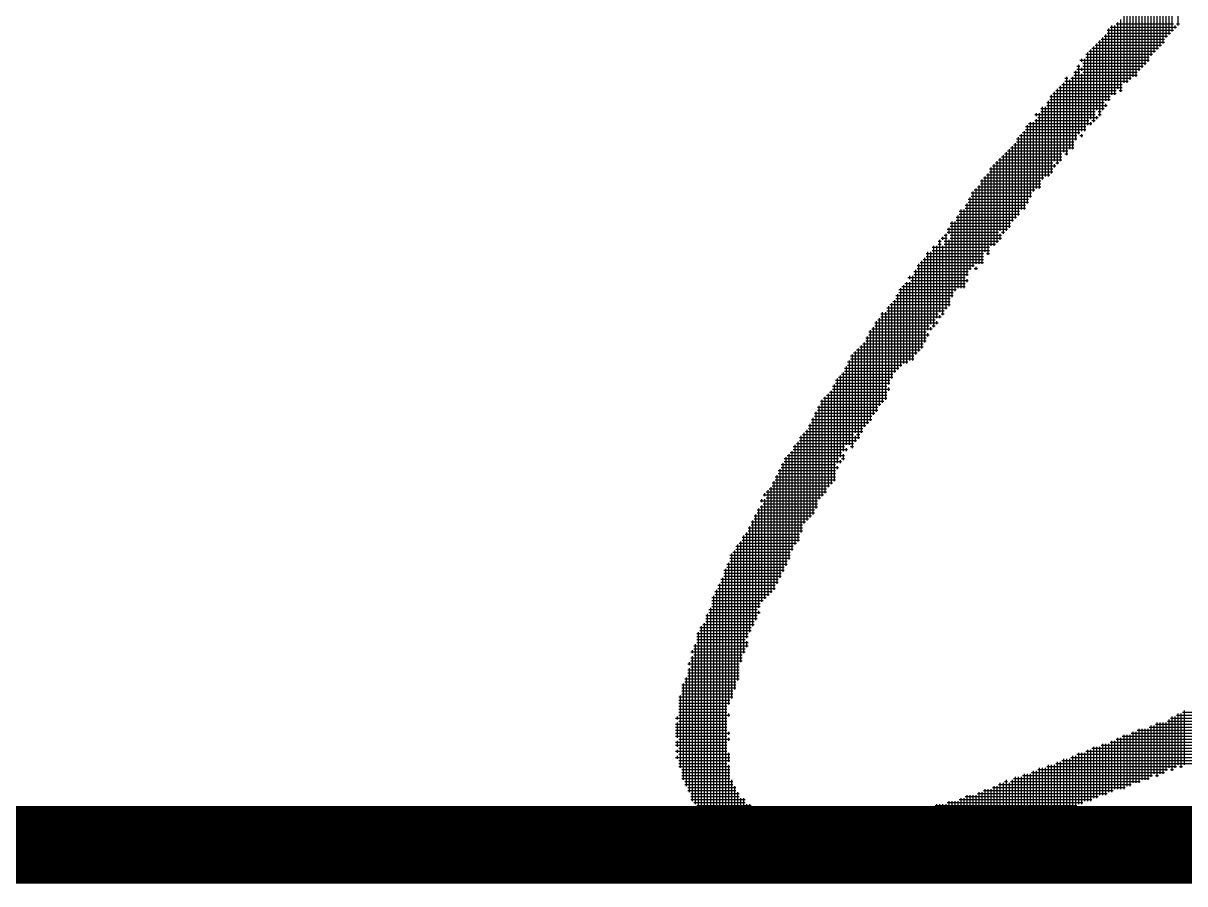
# Model space of a CAD drawing. Header units: feet. Extents: x 778950 to 1031250, y -253464 to -75264.
# Drawn here: x 949659 to 950558, y -245694 to -245028 of the extents above; entities that cross this region are included whole.
import ezdxf
from ezdxf.enums import TextEntityAlignment as Align

# ---------------------------------------------------------------- set-up
doc = ezdxf.new("R2010")
doc.units = ezdxf.units.FT
doc.header["$LTSCALE"] = 3000
doc.header["$MEASUREMENT"] = 0
for name, color, linetype in [('CX-BORD-LIN1', 4, 'CONTINUOUS'), ('CX-BORD-LIN2', 3, 'CONTINUOUS'), ('CX-BORD-TEX2', 7, 'CONTINUOUS'), ('CX-BORD-TEX3', 6, 'CONTINUOUS'), ('CX-MISC', 2, 'CONTINUOUS')]:
    doc.layers.add(name, color=color, linetype=linetype)
doc.styles.add('TB_TEXT', font='')
doc.styles.add('TB_WBTXT', font='')
doc.styles.add('TB_WMTXT', font='')
doc.styles.get('TB_TEXT').set_extended_font_data('Dotum')
doc.styles.get('TB_WBTXT').set_extended_font_data('Dotum')
doc.styles.get('TB_WMTXT').set_extended_font_data('Dotum')

# ---------------------------------------------------------------- blocks, each defined once
blk = doc.blocks.new('CXBLKA1-KHCA')
at = {"layer": 'CX-BORD-LIN1', "const_width": 0.2}
blk.add_lwpolyline([(558, 6), (270, 6)], dxfattribs=at)
at = {"layer": 'CX-BORD-LIN1', "style": 'TB_TEXT'}
for tag, p in [('TR_RCON5', (342.3033, 33)), ('TR_RCON4', (342.3033, 27)), ('TR_RCON3', (342.3033, 21)), ('TR_RCON2', (342.3033, 15)), ('TR_RCON1', (342.3033, 9))]:
    blk.add_attdef(tag, text='', height=3.5, dxfattribs=at).set_placement(p, align=Align.MIDDLE_LEFT)
for tag, height, p in [('TR_DGN5', 3.5, (451.1185, 33)), ('TR_CHK5', 3.5, (491.1185, 33)), ('TR_RDAT5', 3.5, (317.5, 33)), ('TR_APP5', 3.5, (531.1185, 33)), ('TR_RNUM5', 3, (285.1051, 32.6366)), ('TR_DGN4', 3.5, (451.1185, 27)), ('TR_CHK4', 3.5, (491.1185, 27)), ('TR_RDAT4', 3.5, (317.5, 27)), ('TR_APP4', 3.5, (531.1185, 27)), ('TR_RNUM4', 3, (285.1051, 26.6366)), ('TR_RDAT3', 3.5, (317.5, 21)), ('TR_DGN3', 3.5, (451.1185, 21)), ('TR_CHK3', 3.5, (491.1185, 21)), ('TR_APP3', 3.5, (531.1185, 21)), ('TR_RNUM3', 3, (285.1051, 20.6366)), ('TR_RDAT2', 3.5, (317.5, 15)), ('TR_DGN2', 3.5, (451.1185, 15)), ('TR_CHK2', 3.5, (491.1185, 15)), ('TR_APP2', 3.5, (531.1185, 15)), ('TR_RNUM2', 3, (285.1051, 14.6366)), ('TR_DGN1', 3.5, (451.1185, 9)), ('TR_CHK1', 3.5, (491.1185, 9)), ('TR_RDAT1', 3.5, (317.5, 9)), ('TR_APP1', 3.5, (531.1185, 9)), ('TR_RNUM1', 3, (285.1051, 8.6366))]:
    blk.add_attdef(tag, text='', height=height, dxfattribs=at).set_placement(p, align=Align.MIDDLE_CENTER)
at = {"layer": 'CX-BORD-LIN2', "style": 'TB_TEXT'}
blk.add_attdef('TD_VERSION', text='', height=3, rotation=90, dxfattribs=at).set_placement((800.5, 48.0149), align=Align.MIDDLE_CENTER)
at = {"layer": 'CX-BORD-TEX2', "style": 'TB_WMTXT'}
for tag, height, p in [('TB_CNAME', 5, (15.3448, 531.8324)), ('TB_CSCOP', 4, (16.6346, 523.8324))]:
    blk.add_attdef(tag, text='', height=height, dxfattribs=at).set_placement(p, align=Align.BOTTOM_LEFT)
at = {"layer": 'CX-BORD-TEX2', "style": 'TB_WBTXT'}
for tag, height, p in [('TB_MTITIL', 10, (398, 533.3264)), ('TB_STITL', 7, (398, 518.3264))]:
    blk.add_attdef(tag, text='', height=height, dxfattribs=at).set_placement(p, align=Align.MIDDLE_CENTER)
at = {"layer": 'CX-BORD-TEX3', "style": 'TB_TEXT'}
for tag, height, p in [('TD_LNDST', 4.5, (215, 31.5)), ('TD_DSECT', 4.5, (605.5, 31.5)), ('TD_DDIST', 4.5, (654.5, 31.5)), ('TD_DNAME_TOP', 4.5, (755, 27.957)), ('TD_CSECT', 4.5, (605.5, 22.5)), ('TD_CDIST', 4.5, (654.5, 22.5)), ('TD_DNAME_MAIN', 4.5, (755, 21.4731)), ('TD_DNAME_BOT', 3, (755, 15.2489)), ('TD_HSCAL', 4.5, (620.8841, 13.7484)), ('TD_VSCAL', 4.5, (656.8615, 13.7484)), ('TD_CCOMP', 4.5, (215, 13.5927)), ('TD_CSTEP', 4.5, (250.744, 5.125)), ('TD_FIELD', 4.5, (180, 5.125)), ('TD_DWGNO', 4.5, (755, 5.0017)), ('TD_DWGCODE', 4.5, (637, 4.7908))]:
    blk.add_attdef(tag, text='', height=height, dxfattribs=at).set_placement(p, align=Align.MIDDLE_CENTER)
for tag, height, width, p in [('TD_DCOMP', 4.5, 0.95, (215, 22.5875)), ('TD_CNAME', 5, 0.78, (65, 7.5956))]:
    blk.add_attdef(tag, text='', height=height, dxfattribs=dict(at, width=width)).set_placement(p, align=Align.MIDDLE_CENTER)

msp = doc.modelspace()

# ---------------------------------------------------------------- linework, layer by layer
at = {"layer": 'CX-MISC'}
for p, q in [((950547.65, -244981.09), (950547.65, -245034.74)), ((950552.32, -244974.09), (950552.32, -245030.08)), ((950538.32, -244990.42), (950538.32, -245046.41)), ((950540.65, -244990.42), (950540.65, -245044.07)), ((950542.99, -244988.09), (950542.99, -245039.41)), ((950545.32, -244983.42), (950545.32, -245037.08)), ((950531.32, -244999.75), (950531.32, -245053.41)), ((950533.66, -244995.09), (950533.66, -245051.07)), ((950535.99, -244995.09), (950535.99, -245048.74)), ((950519.66, -245009.08), (950519.66, -245069.73)), ((950521.99, -245006.75), (950521.99, -245065.07)), ((950524.32, -245004.42), (950524.32, -245062.74)), ((950526.66, -245004.42), (950526.66, -245060.4)), ((950528.99, -245002.08), (950528.99, -245058.07)), ((950514.99, -245013.75), (950514.99, -245072.07)), ((950517.33, -245013.75), (950517.33, -245069.73)), ((950507.99, -245025.41), (950507.99, -245081.4)), ((950510.33, -245020.75), (950510.33, -245074.4)), ((950512.66, -245018.41), (950512.66, -245074.4)), ((950497.5, -245033.58), (950548.82, -245033.58)), ((950497.5, -245035.91), (950546.49, -245035.91)), ((950498.66, -245032.41), (950498.66, -245088.4)), ((950499.83, -245031.24), (950551.15, -245031.24)), ((950501, -245030.08), (950501, -245083.73)), ((950503.33, -245030.08), (950503.33, -245083.73)), ((950504.5, -245028.91), (950548.82, -245028.91)), ((950505.66, -245027.74), (950505.66, -245079.07)), ((950549.99, -245030.08), (950549.99, -245032.41)), ((950551.15, -245028.91), (950553.48, -245028.91)), ((950488.17, -245045.24), (950539.49, -245045.24)), ((950489.33, -245044.07), (950489.33, -245095.4)), ((950490.5, -245042.91), (950541.82, -245042.91)), ((950491.67, -245041.74), (950491.67, -245100.06)), ((950492.83, -245040.57), (950541.82, -245040.57)), ((950494, -245039.41), (950494, -245095.4)), ((950495.16, -245038.24), (950544.15, -245038.24)), ((950496.33, -245037.08), (950496.33, -245088.4)), ((950481.17, -245052.24), (950532.49, -245052.24)), ((950482.33, -245051.07), (950482.33, -245107.06)), ((950483.5, -245049.91), (950534.82, -245049.91)), ((950484.67, -245048.74), (950484.67, -245102.39)), ((950485.83, -245047.57), (950537.15, -245047.57)), ((950487, -245046.41), (950487, -245104.73)), ((950474.17, -245061.57), (950476.5, -245061.57)), ((950475.34, -245060.4), (950475.34, -245114.06)), ((950476.5, -245056.9), (950530.16, -245056.9)), ((950477.67, -245055.74), (950477.67, -245058.07)), ((950477.67, -245062.74), (950477.67, -245065.07)), ((950478.83, -245059.24), (950527.82, -245059.24)), ((950478.83, -245061.57), (950525.49, -245061.57)), ((950480, -245055.74), (950480, -245111.73)), ((950481.17, -245054.57), (950530.16, -245054.57)), ((950464.84, -245070.9), (950467.17, -245070.9)), ((950466, -245069.73), (950466, -245130.39)), ((950468.34, -245072.07), (950468.34, -245125.72)), ((950469.5, -245070.9), (950516.16, -245070.9)), ((950470.67, -245069.73), (950470.67, -245125.72)), ((950471.84, -245066.24), (950476.5, -245066.24)), ((950471.84, -245068.57), (950520.83, -245068.57)), ((950473, -245065.07), (950473, -245118.72)), ((950474.17, -245063.9), (950523.16, -245063.9)), ((950477.67, -245067.4), (950477.67, -245111.73)), ((950478.83, -245066.24), (950520.83, -245066.24)), ((950457.84, -245080.23), (950504.5, -245080.23)), ((950459.01, -245079.07), (950459.01, -245137.39)), ((950460.17, -245077.9), (950509.16, -245077.9)), ((950461.34, -245076.73), (950461.34, -245135.05)), ((950462.51, -245075.57), (950509.16, -245075.57)), ((950463.67, -245074.4), (950463.67, -245128.05)), ((950464.84, -245073.23), (950513.83, -245073.23)), ((950506.83, -245080.23), (950509.16, -245080.23)), ((950450.84, -245089.56), (950495.16, -245089.56)), ((950452.01, -245088.4), (950452.01, -245146.72)), ((950453.17, -245084.9), (950499.83, -245084.9)), ((950453.17, -245087.23), (950499.83, -245087.23)), ((950454.34, -245083.73), (950454.34, -245144.38)), ((950455.51, -245082.57), (950504.5, -245082.57)), ((950456.67, -245081.4), (950456.67, -245135.05)), ((950441.51, -245098.89), (950488.17, -245098.89)), ((950442.68, -245097.73), (950442.68, -245100.06)), ((950445.01, -245097.73), (950445.01, -245156.05)), ((950446.18, -245094.23), (950495.16, -245094.23)), ((950446.18, -245096.56), (950488.17, -245096.56)), ((950447.34, -245093.06), (950447.34, -245149.05)), ((950449.67, -245093.06), (950449.67, -245146.72)), ((950450.84, -245091.9), (950497.5, -245091.9)), ((950490.5, -245096.56), (950492.83, -245096.56)), ((950490.5, -245098.89), (950492.83, -245098.89)), ((950496.33, -245090.73), (950496.33, -245093.06)), ((950435.68, -245107.06), (950435.68, -245167.71)), ((950436.84, -245105.89), (950485.83, -245105.89)), ((950438.01, -245104.73), (950438.01, -245163.05)), ((950440.34, -245104.73), (950440.34, -245158.38)), ((950441.51, -245103.56), (950483.5, -245103.56)), ((950442.68, -245102.39), (950442.68, -245156.05)), ((950443.84, -245101.23), (950490.5, -245101.23)), ((950484.67, -245104.73), (950484.67, -245107.06)), ((950485.83, -245103.56), (950488.17, -245103.56)), ((950489.33, -245100.06), (950489.33, -245102.39)), ((950428.68, -245116.39), (950428.68, -245177.04)), ((950429.85, -245115.22), (950474.17, -245115.22)), ((950431.01, -245114.06), (950431.01, -245172.38)), ((950432.18, -245112.89), (950476.5, -245112.89)), ((950433.35, -245111.73), (950433.35, -245172.38)), ((950434.51, -245108.23), (950481.17, -245108.23)), ((950434.51, -245110.56), (950481.17, -245110.56)), ((950476.5, -245115.22), (950478.83, -245115.22)), ((950477.67, -245114.06), (950477.67, -245116.39)), ((950421.68, -245125.72), (950421.68, -245186.37)), ((950422.85, -245124.56), (950471.84, -245124.56)), ((950424.01, -245123.39), (950424.01, -245181.71)), ((950425.18, -245122.22), (950471.84, -245122.22)), ((950426.35, -245121.06), (950426.35, -245179.38)), ((950427.51, -245117.56), (950474.17, -245117.56)), ((950427.51, -245119.89), (950471.84, -245119.89)), ((950412.35, -245135.05), (950412.35, -245198.04)), ((950413.52, -245133.89), (950462.51, -245133.89)), ((950414.68, -245132.72), (950414.68, -245188.71)), ((950415.85, -245131.55), (950462.51, -245131.55)), ((950417.02, -245130.39), (950417.02, -245191.04)), ((950418.18, -245129.22), (950462.51, -245129.22)), ((950419.35, -245128.05), (950419.35, -245188.71)), ((950420.51, -245126.89), (950467.17, -245126.89)), ((950464.84, -245129.22), (950467.17, -245129.22)), ((950406.52, -245140.89), (950455.51, -245140.89)), ((950406.52, -245143.22), (950455.51, -245143.22)), ((950407.68, -245139.72), (950407.68, -245200.37)), ((950408.85, -245138.55), (950457.84, -245138.55)), ((950410.02, -245137.39), (950410.02, -245200.37)), ((950411.18, -245136.22), (950455.51, -245136.22)), ((950456.67, -245137.39), (950456.67, -245139.72)), ((950457.84, -245136.22), (950460.17, -245136.22)), ((950399.52, -245150.22), (950446.18, -245150.22)), ((950399.52, -245152.55), (950446.18, -245152.55)), ((950400.69, -245149.05), (950400.69, -245214.37)), ((950401.85, -245147.88), (950448.51, -245147.88)), ((950403.02, -245146.72), (950403.02, -245205.04)), ((950404.19, -245145.55), (950453.17, -245145.55)), ((950405.35, -245144.38), (950405.35, -245207.37)), ((950392.52, -245159.55), (950439.18, -245159.55)), ((950392.52, -245161.88), (950439.18, -245161.88)), ((950393.69, -245158.38), (950393.69, -245216.7)), ((950394.85, -245157.21), (950441.51, -245157.21)), ((950396.02, -245156.05), (950396.02, -245214.37)), ((950397.19, -245154.88), (950446.18, -245154.88)), ((950398.35, -245153.72), (950398.35, -245214.37)), ((950387.86, -245168.88), (950434.51, -245168.88)), ((950389.02, -245167.71), (950389.02, -245223.7)), ((950390.19, -245164.21), (950436.84, -245164.21)), ((950390.19, -245166.55), (950436.84, -245166.55)), ((950391.35, -245163.05), (950391.35, -245219.03)), ((950380.86, -245178.21), (950427.51, -245178.21)), ((950382.02, -245177.04), (950382.02, -245233.03)), ((950383.19, -245173.54), (950429.85, -245173.54)), ((950383.19, -245175.88), (950429.85, -245175.88)), ((950384.36, -245172.38), (950384.36, -245233.03)), ((950386.69, -245172.38), (950386.69, -245233.03)), ((950387.86, -245171.21), (950434.51, -245171.21)), ((950373.86, -245187.54), (950420.51, -245187.54)), ((950375.03, -245186.37), (950375.03, -245191.04)), ((950376.19, -245182.88), (950422.85, -245182.88)), ((950376.19, -245185.21), (950422.85, -245185.21)), ((950377.36, -245181.71), (950377.36, -245240.03)), ((950379.69, -245181.71), (950379.69, -245235.36)), ((950380.86, -245180.54), (950425.18, -245180.54)), ((950366.86, -245196.87), (950369.19, -245196.87)), ((950368.03, -245195.71), (950368.03, -245251.69)), ((950369.19, -245194.54), (950373.86, -245194.54)), ((950370.36, -245193.37), (950370.36, -245195.71)), ((950371.53, -245192.21), (950373.86, -245192.21)), ((950371.53, -245196.87), (950413.52, -245196.87)), ((950372.69, -245191.04), (950372.69, -245249.36)), ((950373.86, -245189.87), (950413.52, -245189.87)), ((950375.03, -245195.71), (950375.03, -245247.03)), ((950376.19, -245192.21), (950415.85, -245192.21)), ((950376.19, -245194.54), (950415.85, -245194.54)), ((950414.68, -245191.04), (950414.68, -245195.71)), ((950415.85, -245189.87), (950418.18, -245189.87)), ((950357.53, -245206.2), (950401.85, -245206.2)), ((950358.7, -245205.04), (950358.7, -245265.69)), ((950361.03, -245205.04), (950361.03, -245261.02)), ((950362.19, -245201.54), (950406.52, -245201.54)), ((950362.19, -245203.87), (950406.52, -245203.87)), ((950363.36, -245200.37), (950363.36, -245263.36)), ((950365.69, -245200.37), (950365.69, -245256.36)), ((950366.86, -245199.21), (950369.19, -245199.21)), ((950370.36, -245200.37), (950370.36, -245254.03)), ((950371.53, -245199.21), (950411.18, -245199.21)), ((950404.19, -245206.2), (950406.52, -245206.2)), ((950350.53, -245215.53), (950394.85, -245215.53)), ((950351.7, -245214.37), (950351.7, -245282.02)), ((950352.86, -245213.2), (950401.85, -245213.2)), ((950354.03, -245212.04), (950354.03, -245279.69)), ((950355.2, -245210.87), (950401.85, -245210.87)), ((950356.36, -245209.7), (950356.36, -245275.02)), ((950357.53, -245208.54), (950401.85, -245208.54)), ((950343.53, -245224.87), (950387.86, -245224.87)), ((950344.7, -245223.7), (950344.7, -245226.03)), ((950347.03, -245223.7), (950347.03, -245289.02)), ((950348.2, -245220.2), (950390.19, -245220.2)), ((950348.2, -245222.53), (950390.19, -245222.53)), ((950349.36, -245219.03), (950349.36, -245284.35)), ((950350.53, -245217.87), (950392.52, -245217.87)), ((950394.85, -245217.87), (950397.19, -245217.87)), ((950396.02, -245216.7), (950396.02, -245219.03)), ((950337.7, -245233.03), (950337.7, -245293.68)), ((950338.87, -245231.86), (950387.86, -245231.86)), ((950340.03, -245230.7), (950340.03, -245291.35)), ((950341.2, -245229.53), (950387.86, -245229.53)), ((950342.37, -245228.37), (950342.37, -245291.35)), ((950344.7, -245228.37), (950344.7, -245289.02)), ((950345.87, -245227.2), (950390.19, -245227.2)), ((950389.02, -245226.03), (950389.02, -245228.37)), ((950333.03, -245242.36), (950333.03, -245298.35)), ((950334.2, -245238.86), (950378.52, -245238.86)), ((950334.2, -245241.2), (950376.19, -245241.2)), ((950335.37, -245237.7), (950335.37, -245296.02)), ((950336.53, -245234.2), (950380.86, -245234.2)), ((950336.53, -245236.53), (950378.52, -245236.53)), ((950323.7, -245251.69), (950323.7, -245321.68)), ((950326.04, -245251.69), (950326.04, -245319.34)), ((950327.2, -245248.19), (950373.86, -245248.19)), ((950327.2, -245250.53), (950371.53, -245250.53)), ((950328.37, -245247.03), (950328.37, -245307.68)), ((950329.54, -245245.86), (950376.19, -245245.86)), ((950330.7, -245244.69), (950330.7, -245303.01)), ((950331.87, -245243.53), (950376.19, -245243.53)), ((950317.87, -245259.86), (950366.86, -245259.86)), ((950319.04, -245258.69), (950319.04, -245328.68)), ((950320.2, -245257.53), (950364.53, -245257.53)), ((950321.37, -245256.36), (950321.37, -245324.01)), ((950322.54, -245252.86), (950366.86, -245252.86)), ((950322.54, -245255.19), (950369.19, -245255.19)), ((950365.69, -245258.69), (950365.69, -245261.02)), ((950368.03, -245254.03), (950368.03, -245256.36)), ((950369.19, -245252.86), (950371.53, -245252.86)), ((950313.21, -245266.86), (950357.53, -245266.86)), ((950313.21, -245269.19), (950359.86, -245269.19)), ((950314.37, -245265.69), (950314.37, -245335.67)), ((950315.54, -245264.52), (950362.19, -245264.52)), ((950316.71, -245263.36), (950316.71, -245331.01)), ((950317.87, -245262.19), (950359.86, -245262.19)), ((950358.7, -245268.02), (950358.7, -245270.36)), ((950361.03, -245263.36), (950361.03, -245265.69)), ((950362.19, -245262.19), (950364.53, -245262.19)), ((950306.21, -245278.52), (950355.2, -245278.52)), ((950307.37, -245277.35), (950307.37, -245345.01)), ((950308.54, -245276.19), (950355.2, -245276.19)), ((950309.71, -245275.02), (950309.71, -245340.34)), ((950310.87, -245271.52), (950357.53, -245271.52)), ((950310.87, -245273.85), (950357.53, -245273.85)), ((950312.04, -245270.36), (950312.04, -245338.01)), ((950299.21, -245285.52), (950348.2, -245285.52)), ((950300.38, -245284.35), (950300.38, -245356.67)), ((950301.54, -245283.19), (950350.53, -245283.19)), ((950302.71, -245282.02), (950302.71, -245345.01)), ((950303.87, -245280.85), (950352.86, -245280.85)), ((950305.04, -245279.69), (950305.04, -245349.67)), ((950294.54, -245294.85), (950336.53, -245294.85)), ((950295.71, -245293.68), (950295.71, -245354.34)), ((950296.88, -245290.18), (950343.53, -245290.18)), ((950296.88, -245292.52), (950338.87, -245292.52)), ((950298.04, -245289.02), (950298.04, -245354.34)), ((950299.21, -245287.85), (950348.2, -245287.85)), ((950287.55, -245304.18), (950329.54, -245304.18)), ((950288.71, -245303.01), (950288.71, -245368.33)), ((950289.88, -245301.85), (950331.87, -245301.85)), ((950291.04, -245300.68), (950291.04, -245363.67)), ((950292.21, -245299.52), (950331.87, -245299.52)), ((950293.38, -245298.35), (950293.38, -245359)), ((950294.54, -245297.18), (950334.2, -245297.18)), ((950281.71, -245314.68), (950281.71, -245387)), ((950282.88, -245313.51), (950327.2, -245313.51)), ((950284.05, -245312.35), (950284.05, -245384.66)), ((950285.21, -245308.85), (950327.2, -245308.85)), ((950285.21, -245311.18), (950329.54, -245311.18)), ((950286.38, -245307.68), (950286.38, -245382.33)), ((950287.55, -245306.51), (950329.54, -245306.51)), ((950328.37, -245310.01), (950328.37, -245312.35)), ((950275.88, -245320.51), (950324.87, -245320.51)), ((950275.88, -245322.84), (950322.54, -245322.84)), ((950277.05, -245319.34), (950277.05, -245393.99)), ((950278.21, -245318.18), (950327.2, -245318.18)), ((950279.38, -245317.01), (950279.38, -245391.66)), ((950280.55, -245315.85), (950327.2, -245315.85)), ((950271.22, -245329.84), (950317.87, -245329.84)), ((950271.22, -245332.17), (950315.54, -245332.17)), ((950272.38, -245328.68), (950272.38, -245403.33)), ((950273.55, -245325.18), (950320.2, -245325.18)), ((950273.55, -245327.51), (950320.2, -245327.51)), ((950274.71, -245324.01), (950274.71, -245396.33)), ((950266.55, -245339.17), (950310.87, -245339.17)), ((950266.55, -245341.51), (950308.54, -245341.51)), ((950267.72, -245338.01), (950267.72, -245410.32)), ((950268.88, -245334.51), (950315.54, -245334.51)), ((950268.88, -245336.84), (950313.21, -245336.84)), ((950270.05, -245333.34), (950270.05, -245407.99)), ((950259.55, -245348.5), (950306.21, -245348.5)), ((950260.72, -245347.34), (950260.72, -245421.99)), ((950261.88, -245346.17), (950301.54, -245346.17)), ((950263.05, -245345.01), (950263.05, -245414.99)), ((950264.22, -245343.84), (950308.54, -245343.84)), ((950265.38, -245342.67), (950265.38, -245412.66)), ((950302.71, -245347.34), (950302.71, -245352)), ((950303.87, -245346.17), (950306.21, -245346.17)), ((950253.72, -245359), (950253.72, -245435.98)), ((950254.89, -245355.5), (950294.54, -245355.5)), ((950254.89, -245357.84), (950296.88, -245357.84)), ((950256.05, -245354.34), (950256.05, -245431.32)), ((950257.22, -245353.17), (950301.54, -245353.17)), ((950258.39, -245352), (950258.39, -245428.99)), ((950259.55, -245350.84), (950303.87, -245350.84)), ((950295.71, -245356.67), (950295.71, -245359)), ((950299.21, -245355.5), (950301.54, -245355.5)), ((950246.72, -245368.33), (950246.72, -245452.31)), ((950247.89, -245364.83), (950289.88, -245364.83)), ((950247.89, -245367.17), (950292.21, -245367.17)), ((950249.05, -245363.67), (950249.05, -245447.65)), ((950250.22, -245362.5), (950294.54, -245362.5)), ((950251.39, -245361.33), (950251.39, -245442.98)), ((950252.55, -245360.17), (950292.21, -245360.17)), ((950291.04, -245366), (950291.04, -245368.33)), ((950292.21, -245364.83), (950294.54, -245364.83)), ((950293.38, -245361.33), (950293.38, -245366)), ((950243.22, -245374.17), (950287.55, -245374.17)), ((950243.22, -245376.5), (950287.55, -245376.5)), ((950244.39, -245373), (950244.39, -245456.98)), ((950245.55, -245369.5), (950287.55, -245369.5)), ((950245.55, -245371.83), (950289.88, -245371.83)), ((950288.71, -245370.67), (950288.71, -245373)), ((950238.56, -245383.5), (950285.21, -245383.5)), ((950238.56, -245385.83), (950282.88, -245385.83)), ((950239.72, -245382.33), (950239.72, -245466.31)), ((950240.89, -245378.83), (950287.55, -245378.83)), ((950240.89, -245381.16), (950287.55, -245381.16)), ((950242.06, -245377.66), (950242.06, -245461.65)), ((950231.56, -245392.83), (950278.21, -245392.83)), ((950232.72, -245391.66), (950232.72, -245393.99)), ((950233.89, -245390.49), (950280.55, -245390.49)), ((950233.89, -245395.16), (950275.88, -245395.16)), ((950235.06, -245389.33), (950235.06, -245470.98)), ((950236.22, -245388.16), (950280.55, -245388.16)), ((950237.39, -245387), (950237.39, -245468.64)), ((950226.89, -245404.49), (950271.22, -245404.49)), ((950228.06, -245403.33), (950228.06, -245480.31)), ((950229.23, -245397.49), (950273.55, -245397.49)), ((950229.23, -245402.16), (950273.55, -245402.16)), ((950230.39, -245396.33), (950230.39, -245398.66)), ((950230.39, -245400.99), (950230.39, -245475.64)), ((950231.56, -245399.83), (950273.55, -245399.83)), ((950232.72, -245396.33), (950232.72, -245473.31)), ((950223.39, -245412.66), (950223.39, -245494.3)), ((950224.56, -245409.16), (950268.88, -245409.16)), ((950224.56, -245411.49), (950266.55, -245411.49)), ((950225.73, -245407.99), (950225.73, -245489.64)), ((950226.89, -245406.82), (950271.22, -245406.82)), ((950218.73, -245421.99), (950218.73, -245503.64)), ((950219.89, -245418.49), (950261.88, -245418.49)), ((950219.89, -245420.82), (950261.88, -245420.82)), ((950221.06, -245417.32), (950221.06, -245498.97)), ((950222.23, -245413.82), (950264.22, -245413.82)), ((950222.23, -245416.16), (950261.88, -245416.16)), ((950211.73, -245431.32), (950211.73, -245536.29)), ((950212.9, -245430.15), (950257.22, -245430.15)), ((950214.06, -245428.99), (950214.06, -245522.3)), ((950215.23, -245425.49), (950259.55, -245425.49)), ((950215.23, -245427.82), (950259.55, -245427.82)), ((950216.39, -245424.32), (950216.39, -245515.3)), ((950217.56, -245423.15), (950259.55, -245423.15)), ((950205.9, -245439.48), (950252.55, -245439.48)), ((950207.06, -245438.32), (950207.06, -245550.29)), ((950208.23, -245437.15), (950252.55, -245437.15)), ((950209.4, -245435.98), (950209.4, -245543.29)), ((950210.56, -245432.49), (950254.89, -245432.49)), ((950210.56, -245434.82), (950254.89, -245434.82)), ((950203.56, -245446.48), (950250.22, -245446.48)), ((950203.56, -245448.81), (950247.89, -245448.81)), ((950204.73, -245445.32), (950204.73, -245554.96)), ((950205.9, -245441.82), (950252.55, -245441.82)), ((950205.9, -245444.15), (950250.22, -245444.15)), ((950198.9, -245458.15), (950243.22, -245458.15)), ((950200.07, -245456.98), (950200.07, -245650.6)), ((950201.23, -245451.15), (950247.89, -245451.15)), ((950201.23, -245453.48), (950245.55, -245453.48)), ((950201.23, -245455.81), (950245.55, -245455.81)), ((950202.4, -245449.98), (950202.4, -245652.93)), ((950195.4, -245466.31), (950195.4, -245648.27)), ((950196.57, -245462.81), (950240.89, -245462.81)), ((950196.57, -245465.14), (950240.89, -245465.14)), ((950197.73, -245461.65), (950197.73, -245648.27)), ((950198.9, -245460.48), (950243.22, -245460.48)), ((950191.9, -245472.14), (950233.89, -245472.14)), ((950191.9, -245474.48), (950231.56, -245474.48)), ((950193.07, -245470.98), (950193.07, -245645.94)), ((950194.23, -245467.48), (950238.56, -245467.48)), ((950194.23, -245469.81), (950236.22, -245469.81)), ((950188.4, -245484.97), (950188.4, -245641.27)), ((950189.57, -245481.47), (950226.89, -245481.47)), ((950189.57, -245483.81), (950229.23, -245483.81)), ((950190.73, -245480.31), (950190.73, -245643.6)), ((950191.9, -245476.81), (950229.23, -245476.81)), ((950191.9, -245479.14), (950229.23, -245479.14)), ((950228.06, -245482.64), (950228.06, -245484.97)), ((950183.74, -245494.3), (950183.74, -245636.61)), ((950184.9, -245493.14), (950224.56, -245493.14)), ((950186.07, -245491.97), (950186.07, -245641.27)), ((950187.23, -245486.14), (950226.89, -245486.14)), ((950187.23, -245488.47), (950226.89, -245488.47)), ((950187.23, -245490.81), (950224.56, -245490.81)), ((950180.24, -245500.14), (950219.89, -245500.14)), ((950180.24, -245502.47), (950219.89, -245502.47)), ((950181.4, -245498.97), (950181.4, -245634.27)), ((950182.57, -245495.47), (950222.23, -245495.47)), ((950182.57, -245497.8), (950222.23, -245497.8)), ((950177.9, -245509.47), (950219.89, -245509.47)), ((950177.9, -245511.8), (950217.56, -245511.8)), ((950179.07, -245508.3), (950179.07, -245631.94)), ((950180.24, -245504.8), (950217.56, -245504.8)), ((950180.24, -245507.13), (950219.89, -245507.13)), ((950218.73, -245505.97), (950218.73, -245510.63)), ((950175.57, -245514.13), (950217.56, -245514.13)), ((950175.57, -245518.8), (950215.23, -245518.8)), ((950175.57, -245521.13), (950215.23, -245521.13)), ((950176.74, -245512.97), (950176.74, -245515.3)), ((950176.74, -245517.63), (950176.74, -245629.61)), ((950177.9, -245516.47), (950215.23, -245516.47)), ((950173.24, -245523.46), (950212.9, -245523.46)), ((950173.24, -245528.13), (950212.9, -245528.13)), ((950174.4, -245522.3), (950174.4, -245524.63)), ((950174.4, -245526.96), (950174.4, -245622.61)), ((950175.57, -245525.8), (950212.9, -245525.8)), ((950169.74, -245538.63), (950169.74, -245613.28)), ((950170.91, -245535.13), (950212.9, -245535.13)), ((950170.91, -245537.46), (950210.56, -245537.46)), ((950172.07, -245533.96), (950172.07, -245617.94)), ((950173.24, -245530.46), (950212.9, -245530.46)), ((950173.24, -245532.8), (950212.9, -245532.8)), ((950167.41, -245547.96), (950167.41, -245603.95)), ((950168.57, -245539.79), (950210.56, -245539.79)), ((950168.57, -245542.13), (950210.56, -245542.13)), ((950168.57, -245544.46), (950208.23, -245544.46)), ((950168.57, -245546.79), (950208.23, -245546.79)), ((950166.24, -245549.13), (950208.23, -245549.13)), ((950166.24, -245551.46), (950205.9, -245551.46)), ((950166.24, -245553.79), (950205.9, -245553.79)), ((950166.24, -245556.12), (950203.56, -245556.12)), ((950163.91, -245565.45), (950203.56, -245565.45)), ((950165.07, -245564.29), (950165.07, -245566.62)), ((950166.24, -245558.46), (950203.56, -245558.46)), ((950166.24, -245560.79), (950203.56, -245560.79)), ((950166.24, -245563.12), (950205.9, -245563.12)), ((950204.73, -245561.96), (950204.73, -245564.29)), ((950546.49, -245565.45), (950639.8, -245565.45)), ((950547.65, -245564.29), (950547.65, -245606.28)), ((950549.99, -245564.29), (950549.99, -245603.95)), ((950551.15, -245563.12), (950644.46, -245563.12)), ((950552.32, -245561.96), (950552.32, -245601.61)), ((950554.65, -245561.96), (950554.65, -245603.95)), ((950555.82, -245560.79), (950649.13, -245560.79)), ((950556.98, -245559.62), (950556.98, -245601.61)), ((950163.91, -245570.12), (950203.56, -245570.12)), ((950163.91, -245572.45), (950203.56, -245572.45)), ((950163.91, -245574.79), (950203.56, -245574.79)), ((950165.07, -245568.95), (950165.07, -245580.62)), ((950166.24, -245567.79), (950203.56, -245567.79)), ((950520.83, -245574.79), (950623.47, -245574.79)), ((950521.99, -245573.62), (950521.99, -245615.61)), ((950524.32, -245573.62), (950524.32, -245613.28)), ((950526.66, -245573.62), (950526.66, -245613.28)), ((950528.99, -245573.62), (950528.99, -245613.28)), ((950530.16, -245572.45), (950628.13, -245572.45)), ((950531.32, -245571.29), (950531.32, -245610.94)), ((950533.66, -245571.29), (950533.66, -245608.61)), ((950534.82, -245570.12), (950630.47, -245570.12)), ((950535.99, -245568.95), (950535.99, -245610.94)), ((950538.32, -245568.95), (950538.32, -245608.61)), ((950540.65, -245568.95), (950540.65, -245608.61)), ((950542.99, -245568.95), (950542.99, -245606.28)), ((950544.15, -245567.79), (950635.13, -245567.79)), ((950545.32, -245566.62), (950545.32, -245603.95)), ((950163.91, -245577.12), (950205.9, -245577.12)), ((950163.91, -245579.45), (950203.56, -245579.45)), ((950163.91, -245584.12), (950203.56, -245584.12)), ((950165.07, -245582.95), (950165.07, -245587.62)), ((950166.24, -245581.78), (950205.9, -245581.78)), ((950204.73, -245575.95), (950204.73, -245578.29)), ((950204.73, -245580.62), (950204.73, -245582.95)), ((950499.83, -245584.12), (950595.47, -245584.12)), ((950501, -245582.95), (950501, -245622.61)), ((950503.33, -245582.95), (950503.33, -245620.28)), ((950504.5, -245581.78), (950602.47, -245581.78)), ((950505.66, -245580.62), (950505.66, -245620.28)), ((950507.99, -245580.62), (950507.99, -245620.28)), ((950509.16, -245579.45), (950607.14, -245579.45)), ((950510.33, -245578.29), (950510.33, -245620.28)), ((950512.66, -245578.29), (950512.66, -245617.94)), ((950514.99, -245578.29), (950514.99, -245617.94)), ((950516.16, -245577.12), (950618.8, -245577.12)), ((950517.33, -245575.95), (950517.33, -245615.61)), ((950519.66, -245575.95), (950519.66, -245615.61)), ((950163.91, -245586.45), (950203.56, -245586.45)), ((950163.91, -245591.12), (950203.56, -245591.12)), ((950165.07, -245589.95), (950165.07, -245592.28)), ((950166.24, -245588.78), (950203.56, -245588.78)), ((950204.73, -245592.28), (950204.73, -245599.28)), ((950475.34, -245592.28), (950475.34, -245631.94)), ((950477.67, -245592.28), (950477.67, -245631.94)), ((950480, -245592.28), (950480, -245629.61)), ((950481.17, -245591.12), (950588.48, -245591.12)), ((950482.33, -245589.95), (950482.33, -245629.61)), ((950484.67, -245589.95), (950484.67, -245629.61)), ((950485.83, -245588.78), (950590.81, -245588.78)), ((950487, -245587.62), (950487, -245627.27)), ((950489.33, -245587.62), (950489.33, -245627.27)), ((950491.67, -245587.62), (950491.67, -245624.94)), ((950492.83, -245586.45), (950593.14, -245586.45)), ((950494, -245585.28), (950494, -245624.94)), ((950496.33, -245585.28), (950496.33, -245624.94)), ((950498.66, -245585.28), (950498.66, -245622.61)), ((950163.91, -245595.78), (950205.9, -245595.78)), ((950165.07, -245594.61), (950165.07, -245596.95)), ((950166.24, -245593.45), (950205.9, -245593.45)), ((950166.24, -245598.11), (950205.9, -245598.11)), ((950166.24, -245600.45), (950203.56, -245600.45)), ((950204.73, -245601.61), (950204.73, -245655.27)), ((950452.01, -245601.61), (950452.01, -245641.27)), ((950454.34, -245601.61), (950454.34, -245641.27)), ((950456.67, -245601.61), (950456.67, -245638.94)), ((950457.84, -245600.45), (950567.48, -245600.45)), ((950459.01, -245599.28), (950459.01, -245638.94)), ((950461.34, -245599.28), (950461.34, -245638.94)), ((950462.51, -245598.11), (950572.15, -245598.11)), ((950463.67, -245596.95), (950463.67, -245638.94)), ((950466, -245596.95), (950466, -245636.61)), ((950468.34, -245596.95), (950468.34, -245636.61)), ((950469.5, -245595.78), (950576.81, -245595.78)), ((950470.67, -245594.61), (950470.67, -245634.27)), ((950473, -245594.61), (950473, -245634.27)), ((950474.17, -245593.45), (950583.81, -245593.45)), ((950166.24, -245602.78), (950205.9, -245602.78)), ((950168.57, -245605.11), (950205.9, -245605.11)), ((950168.57, -245607.45), (950205.9, -245607.45)), ((950168.57, -245609.78), (950205.9, -245609.78)), ((950426.35, -245610.94), (950426.35, -245652.93)), ((950428.68, -245610.94), (950428.68, -245652.93)), ((950431.01, -245610.94), (950431.01, -245652.93)), ((950432.18, -245609.78), (950532.49, -245609.78)), ((950433.35, -245608.61), (950433.35, -245652.93)), ((950435.68, -245608.61), (950435.68, -245650.6)), ((950438.01, -245608.61), (950438.01, -245645.94)), ((950439.18, -245607.45), (950541.82, -245607.45)), ((950440.34, -245606.28), (950440.34, -245648.27)), ((950442.68, -245606.28), (950442.68, -245648.27)), ((950443.84, -245605.11), (950544.15, -245605.11)), ((950445.01, -245603.95), (950445.01, -245645.94)), ((950447.34, -245603.95), (950447.34, -245643.6)), ((950449.67, -245603.95), (950449.67, -245643.6)), ((950450.84, -245602.78), (950551.15, -245602.78)), ((950534.82, -245609.78), (950537.15, -245609.78)), ((950546.49, -245605.11), (950548.82, -245605.11)), ((950553.48, -245602.78), (950555.82, -245602.78)), ((950168.57, -245612.11), (950205.9, -245612.11)), ((950170.91, -245614.44), (950208.23, -245614.44)), ((950170.91, -245616.78), (950208.23, -245616.78)), ((950173.24, -245619.11), (950210.56, -245619.11)), ((950207.06, -245613.28), (950207.06, -245657.6)), ((950209.4, -245617.94), (950209.4, -245659.93)), ((950408.85, -245619.11), (950511.49, -245619.11)), ((950410.02, -245617.94), (950410.02, -245657.6)), ((950412.35, -245617.94), (950412.35, -245655.27)), ((950413.52, -245616.78), (950516.16, -245616.78)), ((950414.68, -245615.61), (950414.68, -245655.27)), ((950417.02, -245615.61), (950417.02, -245652.93)), ((950418.18, -245614.44), (950420.51, -245614.44)), ((950419.35, -245613.28), (950419.35, -245655.27)), ((950421.68, -245615.61), (950421.68, -245652.93)), ((950422.85, -245614.44), (950523.16, -245614.44)), ((950424.01, -245613.28), (950424.01, -245652.93)), ((950425.18, -245612.11), (950530.16, -245612.11)), ((950173.24, -245621.44), (950210.56, -245621.44)), ((950175.57, -245623.77), (950212.9, -245623.77)), ((950175.57, -245626.11), (950212.9, -245626.11)), ((950175.57, -245628.44), (950217.56, -245628.44)), ((950211.73, -245622.61), (950211.73, -245659.93)), ((950214.06, -245627.27), (950214.06, -245659.93)), ((950216.39, -245627.27), (950216.39, -245662.27)), ((950383.19, -245628.44), (950485.83, -245628.44)), ((950384.36, -245627.27), (950384.36, -245664.6)), ((950386.69, -245627.27), (950386.69, -245664.6)), ((950387.86, -245626.11), (950490.5, -245626.11)), ((950389.02, -245624.94), (950389.02, -245664.6)), ((950391.35, -245624.94), (950391.35, -245662.27)), ((950393.69, -245624.94), (950393.69, -245662.27)), ((950396.02, -245624.94), (950396.02, -245662.27)), ((950397.19, -245623.77), (950497.5, -245623.77)), ((950398.35, -245622.61), (950398.35, -245662.27)), ((950400.69, -245622.61), (950400.69, -245662.27)), ((950401.85, -245621.44), (950502.16, -245621.44)), ((950403.02, -245620.28), (950403.02, -245659.93)), ((950405.35, -245620.28), (950405.35, -245659.93)), ((950407.68, -245620.28), (950407.68, -245657.6)), ((950177.9, -245630.77), (950217.56, -245630.77)), ((950180.24, -245633.11), (950222.23, -245633.11)), ((950182.57, -245635.44), (950222.23, -245635.44)), ((950184.9, -245637.77), (950229.23, -245637.77)), ((950218.73, -245631.94), (950218.73, -245664.6)), ((950221.06, -245631.94), (950221.06, -245664.6)), ((950223.39, -245636.61), (950223.39, -245664.6)), ((950225.73, -245636.61), (950225.73, -245666.93)), ((950228.06, -245636.61), (950228.06, -245669.26)), ((950345.87, -245637.77), (950464.84, -245637.77)), ((950347.03, -245636.61), (950347.03, -245673.93)), ((950349.36, -245636.61), (950349.36, -245673.93)), ((950351.7, -245636.61), (950351.7, -245673.93)), ((950354.03, -245636.61), (950354.03, -245671.6)), ((950356.36, -245636.61), (950356.36, -245671.6)), ((950357.53, -245635.44), (950469.5, -245635.44)), ((950358.7, -245634.27), (950358.7, -245671.6)), ((950361.03, -245634.27), (950361.03, -245669.26)), ((950363.36, -245634.27), (950363.36, -245669.26)), ((950364.53, -245633.11), (950474.17, -245633.11)), ((950365.69, -245631.94), (950365.69, -245669.26)), ((950368.03, -245631.94), (950368.03, -245669.26)), ((950370.36, -245631.94), (950370.36, -245669.26)), ((950372.69, -245631.94), (950372.69, -245666.93)), ((950373.86, -245630.77), (950478.83, -245630.77)), ((950375.03, -245629.61), (950375.03, -245666.93)), ((950377.36, -245629.61), (950377.36, -245666.93)), ((950379.69, -245629.61), (950379.69, -245664.6)), ((950382.02, -245629.61), (950382.02, -245666.93)), ((950184.9, -245640.1), (950231.56, -245640.1)), ((950189.57, -245642.44), (950240.89, -245642.44)), ((950191.9, -245644.77), (950250.22, -245644.77)), ((950230.39, -245638.94), (950230.39, -245669.26)), ((950232.72, -245641.27), (950232.72, -245669.26)), ((950235.06, -245641.27), (950235.06, -245671.6)), ((950237.39, -245641.27), (950237.39, -245671.6)), ((950239.72, -245641.27), (950239.72, -245673.93)), ((950242.06, -245643.6), (950242.06, -245671.6)), ((950244.39, -245643.6), (950244.39, -245673.93)), ((950246.72, -245643.6), (950246.72, -245673.93)), ((950249.05, -245643.6), (950249.05, -245673.93)), ((950251.39, -245645.94), (950251.39, -245673.93)), ((950253.72, -245645.94), (950253.72, -245676.26)), ((950256.05, -245645.94), (950256.05, -245676.26)), ((950258.39, -245645.94), (950258.39, -245676.26)), ((950260.72, -245645.94), (950260.72, -245676.26)), ((950263.05, -245645.94), (950263.05, -245676.26)), ((950267.72, -245645.94), (950267.72, -245678.6)), ((950281.71, -245645.94), (950281.71, -245678.6)), ((950295.71, -245645.94), (950295.71, -245678.6)), ((950300.38, -245645.94), (950300.38, -245678.6)), ((950302.71, -245645.94), (950302.71, -245678.6)), ((950305.04, -245645.94), (950305.04, -245680.93)), ((950307.37, -245645.94), (950307.37, -245678.6)), ((950309.71, -245645.94), (950309.71, -245678.6)), ((950310.87, -245644.77), (950313.21, -245644.77)), ((950312.04, -245643.6), (950312.04, -245678.6)), ((950314.37, -245645.94), (950314.37, -245678.6)), ((950315.54, -245644.77), (950317.87, -245644.77)), ((950316.71, -245643.6), (950316.71, -245678.6)), ((950319.04, -245645.94), (950319.04, -245678.6)), ((950320.2, -245644.77), (950446.18, -245644.77)), ((950321.37, -245643.6), (950321.37, -245678.6)), ((950323.7, -245643.6), (950323.7, -245678.6)), ((950324.87, -245642.44), (950327.2, -245642.44)), ((950326.04, -245641.27), (950326.04, -245678.6)), ((950328.37, -245643.6), (950328.37, -245678.6)), ((950329.54, -245642.44), (950450.84, -245642.44)), ((950330.7, -245641.27), (950330.7, -245676.26)), ((950333.03, -245641.27), (950333.03, -245678.6)), ((950335.37, -245641.27), (950335.37, -245676.26)), ((950336.53, -245640.1), (950455.51, -245640.1)), ((950337.7, -245638.94), (950337.7, -245676.26)), ((950340.03, -245638.94), (950340.03, -245676.26)), ((950342.37, -245638.94), (950342.37, -245676.26)), ((950344.7, -245638.94), (950344.7, -245673.93)), ((950194.23, -245647.1), (950264.22, -245647.1)), ((950198.9, -245649.44), (950439.18, -245649.44)), ((950201.23, -245651.77), (950434.51, -245651.77)), ((950203.56, -245654.1), (950415.85, -245654.1)), ((950265.38, -245648.27), (950265.38, -245676.26)), ((950266.55, -245647.1), (950268.88, -245647.1)), ((950270.05, -245648.27), (950270.05, -245678.6)), ((950272.38, -245648.27), (950272.38, -245678.6)), ((950274.71, -245648.27), (950274.71, -245680.93)), ((950277.05, -245648.27), (950277.05, -245678.6)), ((950279.38, -245648.27), (950279.38, -245678.6)), ((950280.55, -245647.1), (950282.88, -245647.1)), ((950284.05, -245648.27), (950284.05, -245680.93)), ((950286.38, -245648.27), (950286.38, -245680.93)), ((950288.71, -245648.27), (950288.71, -245680.93)), ((950291.04, -245648.27), (950291.04, -245678.6)), ((950293.38, -245648.27), (950293.38, -245680.93)), ((950294.54, -245647.1), (950296.88, -245647.1)), ((950298.04, -245648.27), (950298.04, -245680.93)), ((950299.21, -245647.1), (950436.84, -245647.1)), ((950418.18, -245654.1), (950420.51, -245654.1)), ((950438.01, -245648.27), (950438.01, -245650.6)), ((950439.18, -245647.1), (950443.84, -245647.1)), ((950205.9, -245656.43), (950411.18, -245656.43)), ((950208.23, -245658.77), (950406.52, -245658.77)), ((950215.23, -245661.1), (950401.85, -245661.1)), ((950217.56, -245663.43), (950390.19, -245663.43)), ((950224.56, -245665.77), (950378.52, -245665.77)), ((950226.89, -245668.1), (950371.53, -245668.1)), ((950233.89, -245670.43), (950359.86, -245670.43)), ((950238.56, -245672.76), (950240.89, -245672.76)), ((950243.22, -245672.76), (950352.86, -245672.76)), ((950380.86, -245665.77), (950383.19, -245665.77)), ((950252.55, -245675.1), (950343.53, -245675.1)), ((950266.55, -245677.43), (950329.54, -245677.43)), ((950273.55, -245679.76), (950275.88, -245679.76)), ((950282.88, -245679.76), (950289.88, -245679.76)), ((950292.21, -245679.76), (950294.54, -245679.76)), ((950296.88, -245679.76), (950299.21, -245679.76)), ((950303.87, -245679.76), (950306.21, -245679.76)), ((950331.87, -245677.43), (950334.2, -245677.43))]:
    msp.add_line(p, q, dxfattribs=at)

# ---------------------------------------------------------------- block references
at = {"layer": 'CX-BORD-LIN1', "xscale": 300, "yscale": 300, "zscale": 300}
msp.add_blockref('CXBLKA1-KHCA', (786449.79, -247463.5), dxfattribs=at)

doc.saveas('drawing.dxf')
